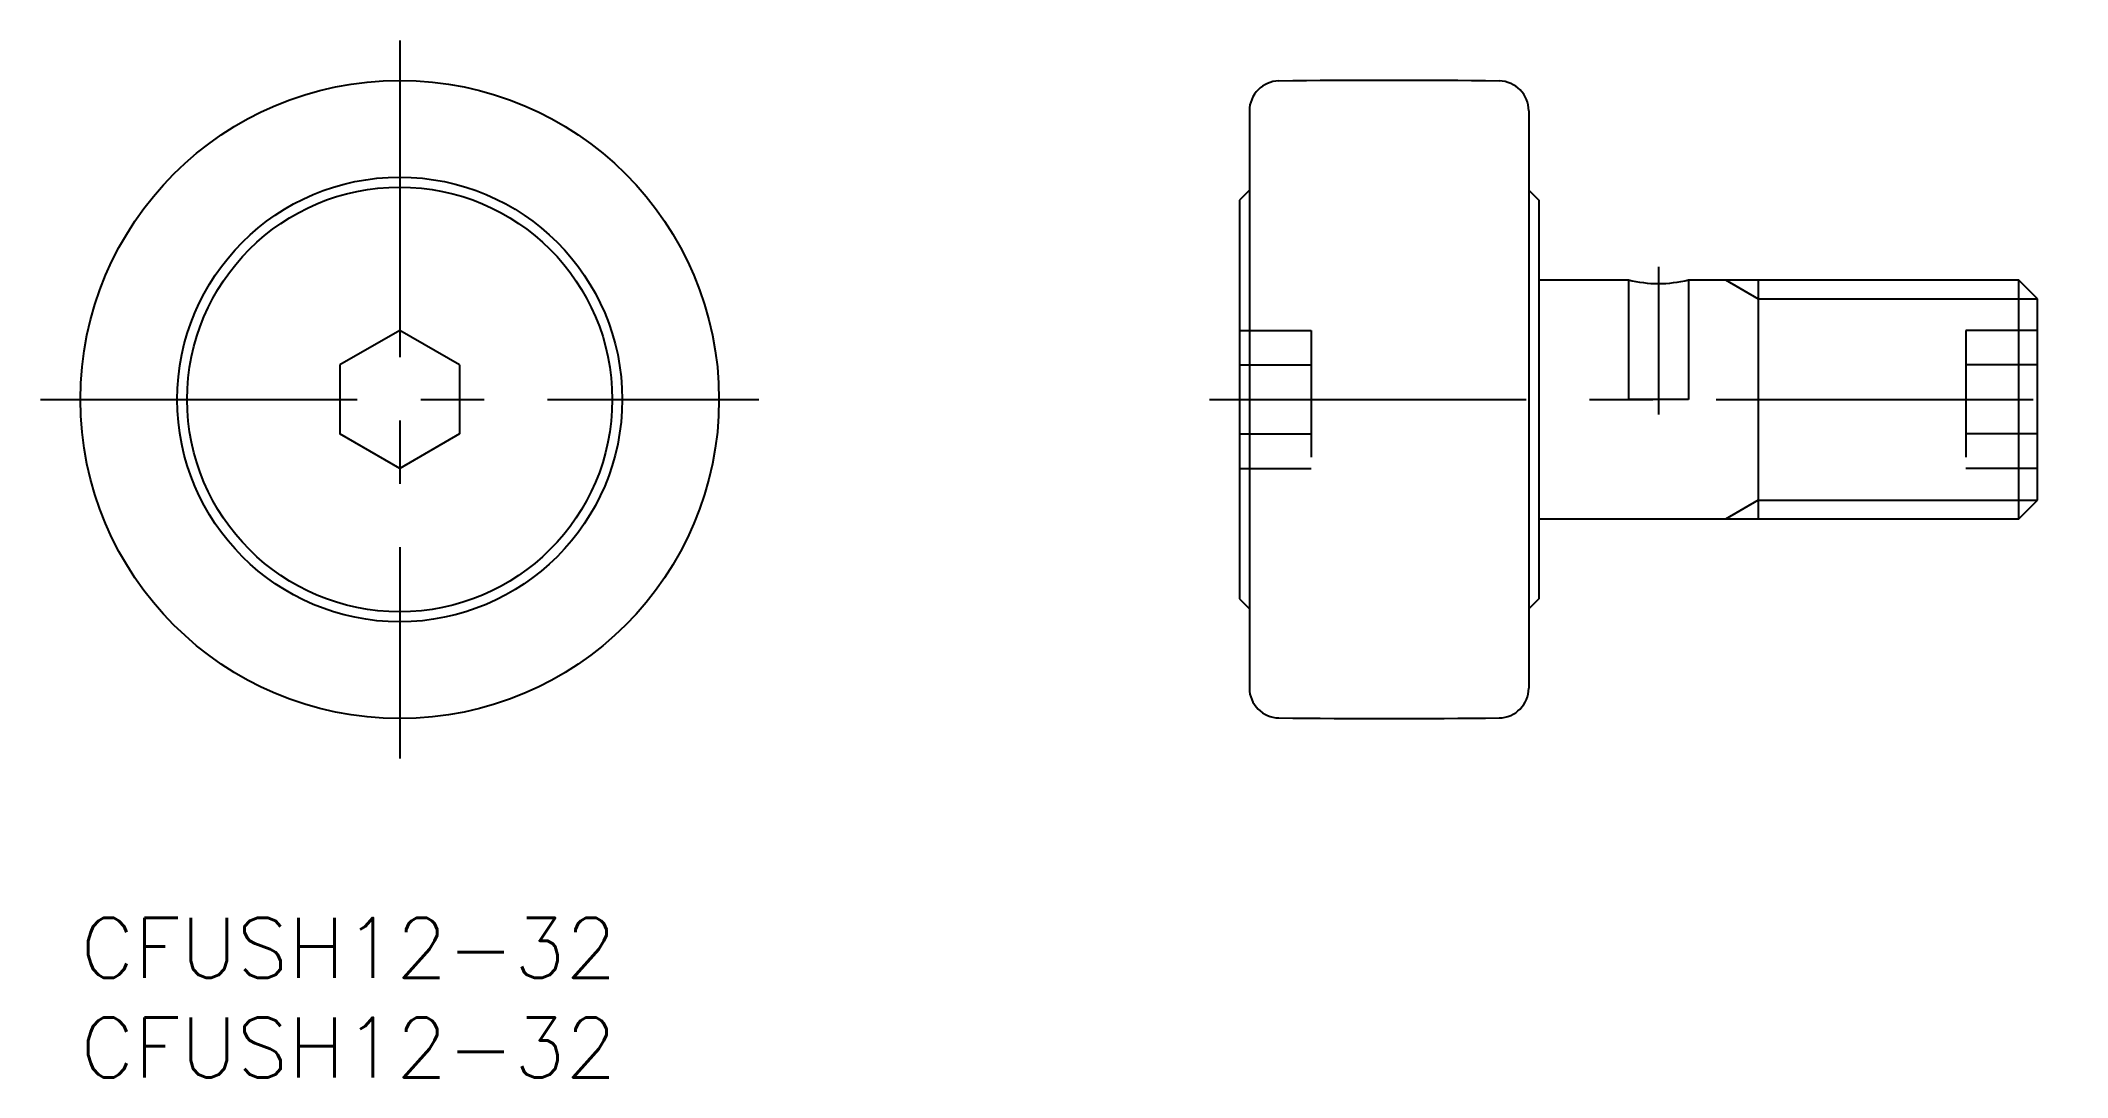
# Model space of a CAD drawing. Extents: x -2 to 100, y -8 to 44.
import ezdxf

# ---------------------------------------------------------------- set-up
doc = ezdxf.new("R2010")
doc.units = 0
doc.header["$LTSCALE"] = 0.5
doc.linetypes.add('CENTER', pattern=[50.8, 31.75, -6.35, 6.35, -6.35])
doc.linetypes.add('DASHED', pattern=[19.05, 12.7, -6.35])
for name, color, linetype in [('MSM_CENTER', 1, 'CENTER'), ('MSM_CONTINUOUS', 7, 'CONTINUOUS'), ('MSM_DASHED', 4, 'DASHED'), ('MSM_NARROW', 5, 'CONTINUOUS'), ('MSM_PART_NUMBER', 7, 'CONTINUOUS')]:
    doc.layers.add(name, color=color, linetype=linetype)
doc.styles.get("Standard").update_dxf_attribs({"font": 'txt.shx', "height": 3, "bigfont": 'bigfont.shx'})

# ---------------------------------------------------------------- blocks, each defined once
blk = doc.blocks.new('*U14')
at = {"layer": 'MSM_PART_NUMBER'}
blk.add_text('CFUSH12-32', height=3, dxfattribs=at).set_placement((0, -8))
blk = doc.blocks.new('*U15')
at = {"layer": 'MSM_PART_NUMBER'}
blk.add_text('CFUSH12-32', height=3, dxfattribs=at).set_placement((0, -3))

msp = doc.modelspace()

# ---------------------------------------------------------------- linework, layer by layer
at = {"layer": 'MSM_CENTER'}
for p, q in [((16, 44), (16, 8)), ((79.08, 32.65), (79.08, 25.25)), ((-2, 26), (34, 26)), ((56.58, 26), (99.58, 26))]:
    msp.add_line(p, q, dxfattribs=at)
at = {"layer": 'MSM_CONTINUOUS'}
for p, q in [((58.58, 40.47), (58.58, 11.53)), ((72.58, 40.47), (72.58, 11.53)), ((58.58, 36.5), (58.08, 36)), ((58.08, 36), (58.08, 16)), ((72.58, 36.5), (73.08, 36)), ((73.08, 36), (73.08, 16)), ((73.08, 32), (77.58, 32)), ((80.58, 32), (97.13, 32)), ((84.08, 32), (84.08, 20)), ((98.08, 31.05), (97.13, 32)), ((97.13, 32), (97.13, 20)), ((98.08, 20.95), (98.08, 31.05)), ((16, 29.46), (13, 27.73)), ((19, 27.73), (16, 29.46)), ((13, 27.73), (13, 24.27)), ((19, 27.73), (19, 24.27)), ((16, 22.54), (13, 24.27)), ((19, 24.27), (16, 22.54)), ((97.13, 20), (98.08, 20.95)), ((97.13, 20), (73.08, 20)), ((58.08, 16), (58.58, 15.5)), ((73.08, 16), (72.58, 15.5))]:
    msp.add_line(p, q, dxfattribs=at)
for radius in [16, 11.15, 10.65]:
    msp.add_circle((16, 26), radius, dxfattribs=at)
for centre, radius, start, end in [((60.08, 40.47), 1.5, 90.6322, 180), ((65.58, -458), 500, 89.3678, 90.6322), ((71.08, 40.47), 1.5, 0, 89.3678), ((79.08, 37.81), 6, 255.5225, 284.4775), ((60.08, 11.53), 1.5, 180, 269.3678), ((71.08, 11.53), 1.5, 270.6322, 0), ((65.58, 510), 500, 269.3678, 270.6322)]:
    msp.add_arc(centre, radius, start, end, dxfattribs=at)
at = {"layer": 'MSM_DASHED'}
for p, q in [((77.58, 32), (77.58, 26)), ((80.58, 32), (80.58, 26)), ((58.08, 29.46), (61.68, 29.46)), ((61.68, 29.46), (61.68, 22.54)), ((94.48, 29.46), (94.48, 22.54)), ((98.08, 29.46), (94.48, 29.46)), ((58.08, 27.73), (61.68, 27.73)), ((98.08, 27.73), (94.48, 27.73)), ((80.58, 26), (77.58, 26)), ((58.08, 24.27), (61.68, 24.27)), ((98.08, 24.27), (94.48, 24.27)), ((58.08, 22.54), (61.68, 22.54)), ((98.08, 22.54), (94.48, 22.54))]:
    msp.add_line(p, q, dxfattribs=at)
at = {"layer": 'MSM_NARROW'}
for p, q in [((82.44, 32), (84.08, 31.05)), ((84.08, 31.05), (98.08, 31.05)), ((84.08, 20.95), (82.44, 20)), ((84.08, 20.95), (98.08, 20.95))]:
    msp.add_line(p, q, dxfattribs=at)

# ---------------------------------------------------------------- block references
at = {"layer": 'MSM_CONTINUOUS'}
for name in ['*U15', '*U14']:
    msp.add_blockref(name, (0, 0), dxfattribs=at)

doc.saveas('drawing.dxf')
